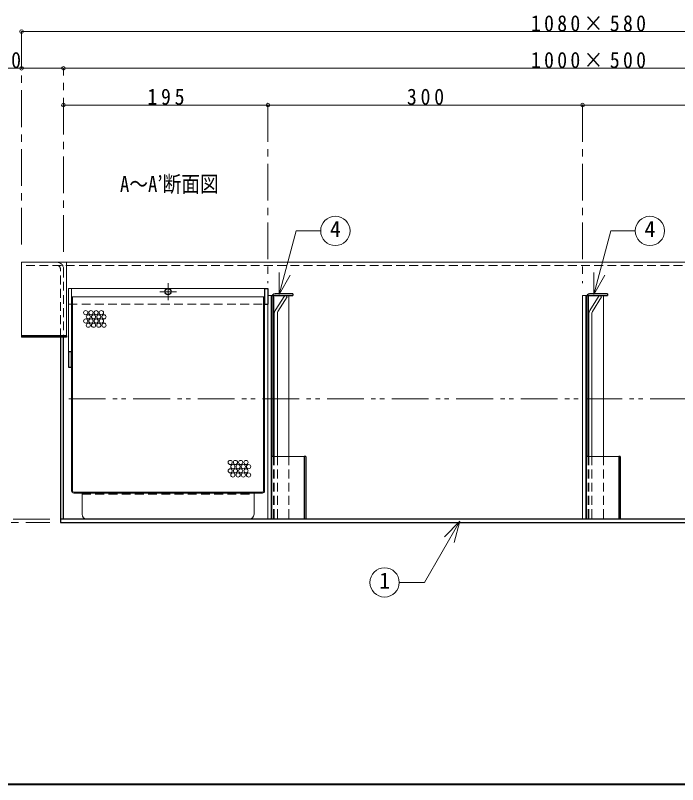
# Model space of a CAD drawing. Units: millimetres at full size, sheet at 1:7. Extents: x -1487 to 1348, y -983 to 984.
# Drawn here: x -846 to -214, y -983 to -250 of the extents above; entities that cross this region are included whole.
import ezdxf
from ezdxf.enums import TextEntityAlignment as Align

# ---------------------------------------------------------------- set-up
doc = ezdxf.new("R2010")
doc.units = ezdxf.units.MM
doc.header["$LTSCALE"] = 7
doc.header["$PDMODE"] = 32
doc.header["$PDSIZE"] = 3.5
for name, pattern in [('CHAIN1', [8, 5, -1, 1, -1]), ('DASHED1', [1.8, 1.2, -0.6]), ('DOUBLE_CHAIN1', [8.8, 5, -1, 0.6, -0.6, 0.6, -1])]:
    doc.linetypes.add(name, pattern=pattern)
doc.layers.add('0-6', color=5, linetype='Continuous', lineweight=25)
doc.layers.add('0-A', color=4, linetype='Continuous', lineweight=9)
doc.styles.add('ＭＳ ゴシック', font='')
doc.styles.get('ＭＳ ゴシック').set_extended_font_data('MS Gothic')

msp = doc.modelspace()

# ---------------------------------------------------------------- linework, layer by layer
at = {"layer": '0-6'}
for p, q in [((-601.107, -518.487), (-601.107, -670.487)), ((-581.107, -515.487), (-598.107, -515.487)), ((-598.107, -516.987), (-581.107, -516.987)), ((-581.107, -515.487), (-581.107, -516.987)), ((-301.107, -518.487), (-301.107, -670.487)), ((-281.107, -515.487), (-298.107, -515.487)), ((-298.107, -516.987), (-281.107, -516.987)), ((-281.107, -515.487), (-281.107, -516.987)), ((-570.357, -670.487), (-570.357, -730.487)), ((-568.857, -670.487), (-570.357, -670.487)), ((-568.857, -670.487), (-568.857, -730.487)), ((-270.357, -670.487), (-270.357, -730.487)), ((-268.857, -670.487), (-270.357, -670.487)), ((-268.857, -670.487), (-268.857, -730.487))]:
    msp.add_line(p, q, dxfattribs=at)
at = {"layer": '0-6', "color": 4, "linetype": 'DASHED1', "lineweight": 9}
for p, q in [((-795.107, -525.487), (-610.107, -525.487)), ((-598.857, -670.487), (-598.857, -730.487)), ((-595.857, -670.487), (-595.857, -730.487)), ((-584.857, -670.487), (-584.857, -730.487)), ((-298.857, -670.487), (-298.857, -730.487)), ((-295.857, -670.487), (-295.857, -730.487)), ((-284.857, -670.487), (-284.857, -730.487)), ((-782.107, -706.487), (-618.107, -706.487))]:
    msp.add_line(p, q, dxfattribs=at)
at = {"layer": '0-6', "color": 7, "linetype": 'DASHED1', "lineweight": 18}
for p, q in [((-599.607, -670.487), (-599.607, -730.487)), ((-299.607, -670.487), (-299.607, -730.487))]:
    msp.add_line(p, q, dxfattribs=at)
at = {"layer": '0-6'}
for points in [[(-599.607, -518.487), (-599.607, -670.487), (-601.107, -670.487)], [(-299.607, -518.487), (-299.607, -670.487), (-301.107, -670.487)]]:
    msp.add_lwpolyline(points, dxfattribs=at)
for centre, radius in [((-598.107, -518.487), 3), ((-598.107, -518.487), 1.5), ((-298.107, -518.487), 3), ((-298.107, -518.487), 1.5)]:
    msp.add_arc(centre, radius, 90, 180, dxfattribs=at)
at = {"layer": '0-A', "linetype": 'CHAIN1'}
for p, q in [((-839.857, -265.487), (-839.857, -475.487)), ((-799.857, -475.487), (-799.857, -300.487)), ((-604.857, -335.487), (-604.857, -505.487)), ((-304.857, -335.487), (-304.857, -505.487)), ((-700.107, -505.487), (-700.107, -521.487)), ((-708.107, -513.487), (-692.107, -513.487)), ((-812.857, -730.487), (-1024.857, -730.487)), ((-1059.857, -733.487), (-812.857, -733.487))]:
    msp.add_line(p, q, dxfattribs=at)
at = {"layer": '0-A'}
for p, q in [((240.143, -265.487), (-839.857, -265.487)), ((-874.857, -300.487), (-799.857, -300.487)), ((200.143, -300.487), (-799.857, -300.487)), ((-799.857, -335.487), (-604.857, -335.487)), ((-604.857, -335.487), (-304.857, -335.487)), ((-304.857, -335.487), (-4.857, -335.487)), ((206.143, -485.487), (-796.857, -485.487)), ((-608.107, -510.487), (-792.107, -510.487)), ((-791.107, -518.487), (-609.107, -518.487))]:
    msp.add_line(p, q, dxfattribs=at)
at = {"layer": '0-A', "color": 7, "lineweight": 18}
for p, q in [((-594.109, -516.03), (-577.901, -455.543)), ((-554.588, -455.543), (-577.901, -455.543)), ((-294.109, -516.03), (-277.901, -455.543)), ((-254.588, -455.543), (-277.901, -455.543)), ((-839.857, -485.487), (-839.857, -555.487)), ((-796.857, -485.487), (-839.857, -485.487)), ((-796.857, -485.487), (-796.857, -555.487)), ((-594.109, -516.03), (-594.109, -495.03)), ((-594.109, -516.03), (-583.609, -497.843)), ((-294.109, -516.03), (-294.109, -495.03)), ((-294.109, -516.03), (-283.609, -497.843)), ((-795.107, -510.487), (-795.107, -570.487)), ((-795.107, -510.487), (-792.107, -510.487)), ((-792.107, -570.487), (-792.107, -510.487)), ((-792.107, -518.487), (-791.107, -518.487)), ((-791.107, -703.487), (-791.107, -518.487)), ((-609.107, -518.487), (-608.107, -518.487)), ((-609.107, -703.487), (-609.107, -518.487)), ((-604.857, -516.987), (-600.705, -516.987)), ((-604.857, -516.987), (-604.857, -730.487)), ((-601.857, -516.987), (-601.857, -730.487)), ((-597.946, -531.528), (-588.864, -516.994)), ((-595.402, -532.257), (-586.707, -518.343)), ((-586.707, -518.343), (-588.864, -516.994)), ((-584.857, -670.487), (-584.857, -516.987)), ((-304.857, -516.987), (-300.705, -516.987)), ((-304.857, -516.987), (-304.857, -730.487)), ((-301.857, -516.987), (-301.857, -730.487)), ((-297.946, -531.528), (-288.864, -516.994)), ((-295.402, -532.257), (-286.707, -518.343)), ((-286.707, -518.343), (-288.864, -516.994)), ((-284.857, -670.487), (-284.857, -516.987)), ((-608.107, -703.487), (-608.107, -525.487)), ((-598.857, -670.487), (-598.857, -534.707)), ((-595.857, -533.847), (-595.857, -670.487)), ((-298.857, -670.487), (-298.857, -534.707)), ((-295.857, -533.847), (-295.857, -670.487)), ((-792.107, -703.487), (-792.107, -585.487)), ((-601.107, -670.487), (-601.107, -730.487)), ((-570.357, -670.487), (-599.607, -670.487)), ((-301.107, -670.487), (-301.107, -730.487)), ((-270.357, -670.487), (-299.607, -670.487)), ((-610.107, -704.487), (-790.107, -704.487)), ((-790.107, -705.487), (-610.107, -705.487)), ((-782.107, -725.487), (-782.107, -705.487)), ((-618.107, -725.487), (-618.107, -705.487)), ((-421.819, -732.423), (-436.669, -747.272)), ((-421.819, -732.423), (-427.255, -752.707))]:
    msp.add_line(p, q, dxfattribs=at)
at = {"layer": '0-A', "color": 7, "linetype": 'DASHED1', "lineweight": 18}
for p, q in [((206.143, -488.487), (-839.857, -488.487)), ((-802.857, -556.987), (-802.857, -491.487)), ((-799.857, -491.487), (-799.857, -556.987))]:
    msp.add_line(p, q, dxfattribs=at)
at = {"layer": '0-A', "color": 5, "lineweight": 25}
for p, q in [((-608.107, -510.487), (-605.107, -510.487)), ((-608.107, -510.487), (-608.107, -525.487)), ((-605.107, -510.487), (-605.107, -525.487)), ((-608.107, -525.487), (-605.107, -525.487)), ((-839.857, -555.487), (-839.857, -556.987)), ((-796.857, -555.487), (-839.857, -555.487)), ((-802.857, -556.987), (-802.857, -733.487)), ((-799.857, -730.487), (-799.857, -556.987)), ((-795.107, -570.487), (-795.107, -585.487)), ((-795.107, -570.487), (-792.107, -570.487)), ((203.143, -730.487), (-802.857, -730.487)), ((-802.857, -733.487), (203.143, -733.487))]:
    msp.add_line(p, q, dxfattribs=at)
at = {"layer": '0-A', "linetype": 'DOUBLE_CHAIN1'}
msp.add_line((-794.857, -615.487), (-4.357, -615.487), dxfattribs=at)
at = {"layer": '0-A', "color": 1, "lineweight": 40}
msp.add_line((1347.643, -983.487), (-1487.357, -983.487), dxfattribs=at)
at = {"layer": '0-A', "color": 5, "lineweight": 25}
for points in [[(-796.857, -555.487), (-796.857, -556.987), (-839.857, -556.987)], [(-795.107, -585.487), (-792.107, -585.487), (-792.107, -570.487)]]:
    msp.add_lwpolyline(points, dxfattribs=at)
at = {"layer": '0-A', "color": 7, "lineweight": 18}
msp.add_lwpolyline([(-421.819, -732.423), (-455.472, -790.711), (-479.652, -790.711)], dxfattribs=at)
for centre in [(-540.588, -455.543), (-240.588, -455.543), (-493.652, -790.711)]:
    msp.add_circle(centre, 14, dxfattribs=at)
at = {"layer": '0-A', "color": 5, "lineweight": 25}
msp.add_circle((-700.107, -513.487), 3, dxfattribs=at)
at = {"layer": '0-A'}
for centre in [(-778.7, -533.457), (-773.7, -533.457), (-768.7, -533.457), (-763.7, -533.457), (-778.7, -541.457), (-776.2, -537.457), (-773.7, -541.457), (-771.2, -537.457), (-768.7, -541.457), (-766.2, -537.457), (-763.7, -541.457), (-761.2, -537.457), (-776.2, -545.457), (-771.2, -545.457), (-766.2, -545.457), (-761.2, -545.457), (-640.844, -676.302), (-635.844, -676.302), (-630.844, -676.302), (-625.844, -676.302), (-638.344, -680.302), (-633.344, -680.302), (-628.344, -680.302), (-623.344, -680.302), (-640.844, -684.302), (-638.344, -688.302), (-635.844, -684.302), (-633.344, -688.302), (-630.844, -684.302), (-628.344, -688.302), (-625.844, -684.302), (-623.344, -688.302)]:
    msp.add_circle(centre, 2, dxfattribs=at)
at = {"layer": '0-A', "color": 7, "linetype": 'DASHED1', "lineweight": 18}
for radius in [6, 3]:
    msp.add_arc((-805.857, -491.487), radius, 0, 90, dxfattribs=at)
at = {"layer": '0-A', "color": 7, "lineweight": 18}
for centre, radius, start, end in [((-592.857, -534.707), 6, 148, 180), ((-592.857, -533.847), 3, 148, 180), ((-292.857, -534.707), 6, 148, 180), ((-292.857, -533.847), 3, 148, 180), ((-790.107, -703.487), 2, 180, 270), ((-790.107, -703.487), 1, 180, 270), ((-610.107, -703.487), 1, 270, 0), ((-610.107, -703.487), 2, 270, 0), ((-777.107, -725.487), 5, 180, 270), ((-623.107, -725.487), 5, 270, 0)]:
    msp.add_arc(centre, radius, start, end, dxfattribs=at)
at = {"layer": '0-A'}
for p in [(-839.857, -265.487), (-839.857, -300.487), (-799.857, -300.487), (-799.857, -335.487), (-604.857, -335.487), (-304.857, -335.487)]:
    msp.add_point(p, dxfattribs=at)

# ---------------------------------------------------------------- texts
at = {"layer": '0-A', "color": 7, "style": 'ＭＳ ゴシック', "width": 0.85}
msp.add_text('A～A’断面図', height=15.4, dxfattribs=at).set_placement((-746.007, -423.145), align=Align.BOTTOM_LEFT)
at = {"layer": '0-A', "color": 7, "style": 'ＭＳ ゴシック'}
for s, p in [('4', (-545.838, -466.043)), ('4', (-245.838, -466.043)), ('1', (-498.902, -801.211))]:
    msp.add_text(s, height=15.4, dxfattribs=at).set_placement(p, align=Align.BOTTOM_LEFT)
at = {"layer": '0-A', "color": 7, "char_height": 15.4, "attachment_point": 7, "style": 'ＭＳ ゴシック'}
for s, insert in [('\\T1.33;\\W0.9;1080×580', (-354.107, -265.487)), ('\\T1.36;\\W0.9;40', (-862.607, -300.487)), ('\\T1.33;\\W0.9;1000×500', (-354.107, -300.487)), ('\\T1.38;\\W0.9;195', (-719.857, -335.487)), ('\\T1.38;\\W0.9;300', (-472.357, -335.487))]:
    msp.add_mtext(s, dxfattribs=dict(at, insert=insert))

doc.saveas('drawing.dxf')
